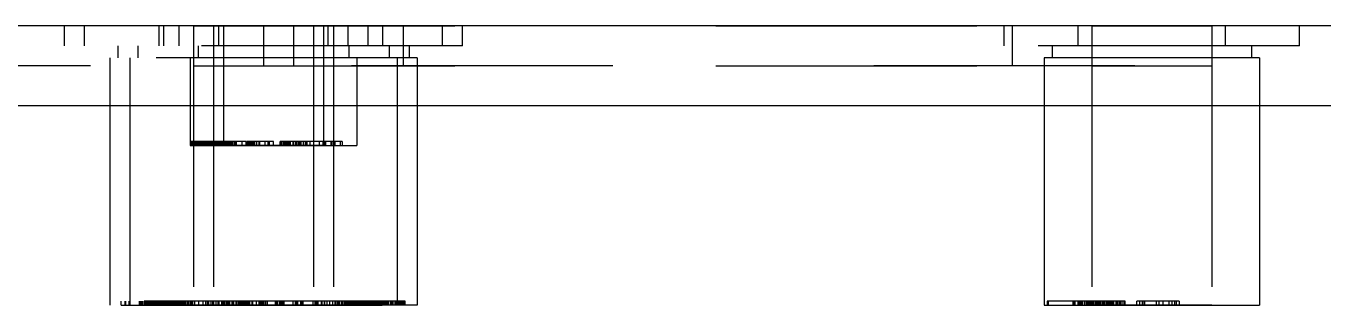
# Model space of a CAD drawing. Header units: millimetres. Extents: x 1262 to 3787, y 0 to 841.
# Drawn here: x 1511.38 to 1543.87, y 271.23 to 278.23 of the extents above; entities that cross this region are included whole.
import ezdxf

# ---------------------------------------------------------------- set-up
doc = ezdxf.new("R2010")
doc.units = ezdxf.units.MM
doc.header["$LTSCALE"] = 65.395
doc.linetypes.add('HIDDEN', pattern=[0.2, 0.1, -0.1])
doc.layers.get('0').update_dxf_attribs({"linetype": 'CONTINUOUS'})
doc.layers.add('02___PRT_ALL_AXES', color=7, linetype='CONTINUOUS')
doc.layers.add('DEFAULT_2', color=8, linetype='HIDDEN')

msp = doc.modelspace()

# ---------------------------------------------------------------- linework, layer by layer
at = {"color": 3, "linetype": 'Continuous'}
for p, q in [((1824.581, 278.226), (1414.581, 278.226)), ((1413.581, 276.226), (1604.551, 276.226))]:
    msp.add_line(p, q, dxfattribs=at)
at = {"layer": '02___PRT_ALL_AXES', "color": 8, "linetype": 'HIDDEN'}
for p, q in [((1515.581, 278.226), (1515.581, 271.226)), ((1515.581, 278.226), (1536.081, 278.226)), ((1516.081, 278.226), (1516.081, 271.226)), ((1516.331, 278.226), (1516.331, 275.226)), ((1517.331, 278.226), (1517.331, 277.226)), ((1518.081, 278.226), (1518.081, 277.226)), ((1518.581, 278.226), (1518.581, 271.226)), ((1518.831, 278.226), (1518.831, 275.226)), ((1519.081, 278.226), (1519.081, 271.226)), ((1520.831, 278.226), (1520.831, 277.226)), ((1536.081, 278.226), (1536.081, 277.226)), ((1538.081, 278.226), (1538.081, 271.226)), ((1538.081, 278.226), (1541.081, 278.226)), ((1541.081, 278.226), (1541.081, 271.226)), ((1513.481, 277.426), (1513.481, 271.226)), ((1513.981, 277.426), (1513.981, 271.226)), ((1515.491, 277.426), (1515.491, 275.226)), ((1515.581, 277.226), (1536.081, 277.226)), ((1519.671, 277.426), (1519.671, 275.226)), ((1520.681, 277.426), (1520.681, 271.226)), ((1521.181, 277.426), (1521.181, 271.226)), ((1536.881, 277.426), (1536.881, 271.226)), ((1538.081, 277.226), (1541.081, 277.226)), ((1542.281, 277.426), (1542.281, 271.226)), ((1518.831, 275.226), (1516.331, 275.226)), ((1521.181, 271.226), (1513.481, 271.226)), ((1541.081, 271.226), (1538.081, 271.226))]:
    msp.add_line(p, q, dxfattribs=at)
at = {"layer": 'DEFAULT_2', "color": 8, "linetype": 'HIDDEN'}
for p, q in [((1512.347, 277.726), (1512.347, 278.226)), ((1512.847, 277.726), (1512.847, 278.226)), ((1514.714, 277.726), (1514.714, 278.226)), ((1514.838, 277.726), (1514.838, 278.226)), ((1515.214, 277.726), (1515.214, 278.226)), ((1516.21, 277.726), (1516.21, 278.226)), ((1518.952, 277.726), (1518.952, 278.226)), ((1519.448, 277.726), (1519.448, 278.226)), ((1519.948, 277.726), (1519.948, 278.226)), ((1520.323, 277.726), (1520.323, 278.226)), ((1521.815, 277.726), (1521.815, 278.226)), ((1522.315, 277.726), (1522.315, 278.226)), ((1535.886, 277.726), (1535.886, 278.226)), ((1537.733, 277.726), (1537.733, 278.226)), ((1541.428, 277.726), (1541.428, 278.226)), ((1543.276, 277.726), (1543.276, 278.226)), ((1522.315, 277.726), (1512.347, 277.726)), ((1513.681, 277.726), (1513.681, 277.426)), ((1514.181, 277.726), (1514.181, 277.426)), ((1515.691, 277.726), (1515.691, 277.426)), ((1519.471, 277.726), (1519.471, 277.426)), ((1520.481, 277.726), (1520.481, 277.426)), ((1520.981, 277.726), (1520.981, 277.426)), ((1543.276, 277.726), (1535.886, 277.726)), ((1537.081, 277.726), (1537.081, 277.426)), ((1542.081, 277.726), (1542.081, 277.426)), ((1604.551, 277.226), (1414.581, 277.226)), ((1513.481, 277.426), (1513.481, 271.226)), ((1521.181, 277.426), (1513.481, 277.426)), ((1513.981, 277.426), (1513.981, 271.226)), ((1515.491, 277.426), (1515.491, 275.226)), ((1519.671, 277.426), (1519.671, 275.226)), ((1520.681, 277.426), (1520.681, 271.226)), ((1521.181, 277.426), (1521.181, 271.226)), ((1536.881, 277.426), (1536.881, 271.226)), ((1542.281, 277.426), (1536.881, 277.426)), ((1542.281, 277.426), (1542.281, 271.226)), ((1515.491, 275.226), (1519.671, 275.226)), ((1515.517, 275.226), (1515.517, 275.326)), ((1516.899, 275.326), (1515.517, 275.326)), ((1515.521, 275.226), (1515.521, 275.326)), ((1515.539, 275.226), (1515.539, 275.326)), ((1515.541, 275.326), (1515.541, 275.226)), ((1515.56, 275.226), (1515.56, 275.326)), ((1515.565, 275.226), (1515.565, 275.326)), ((1515.593, 275.226), (1515.593, 275.326)), ((1515.594, 275.226), (1515.594, 275.326)), ((1515.598, 275.226), (1515.598, 275.326)), ((1515.603, 275.226), (1515.603, 275.326)), ((1515.605, 275.226), (1515.605, 275.326)), ((1515.609, 275.226), (1515.609, 275.326)), ((1515.627, 275.226), (1515.627, 275.326)), ((1515.638, 275.226), (1515.638, 275.326)), ((1515.64, 275.226), (1515.64, 275.326)), ((1515.642, 275.226), (1515.642, 275.326)), ((1515.653, 275.226), (1515.653, 275.326)), ((1515.658, 275.226), (1515.658, 275.326)), ((1515.692, 275.226), (1515.692, 275.326)), ((1515.693, 275.226), (1515.693, 275.326)), ((1515.698, 275.226), (1515.698, 275.326)), ((1515.712, 275.226), (1515.712, 275.326)), ((1515.725, 275.226), (1515.725, 275.326)), ((1515.738, 275.226), (1515.738, 275.326)), ((1515.759, 275.226), (1515.759, 275.326)), ((1515.776, 275.226), (1515.776, 275.326)), ((1515.809, 275.226), (1515.809, 275.326)), ((1515.813, 275.226), (1515.813, 275.326)), ((1515.844, 275.226), (1515.844, 275.326)), ((1515.852, 275.226), (1515.852, 275.326)), ((1515.855, 275.226), (1515.855, 275.326)), ((1515.885, 275.226), (1515.885, 275.326)), ((1515.903, 275.226), (1515.903, 275.326)), ((1515.914, 275.226), (1515.914, 275.326)), ((1515.916, 275.226), (1515.916, 275.326)), ((1515.923, 275.226), (1515.923, 275.326)), ((1515.939, 275.226), (1515.939, 275.326)), ((1515.955, 275.226), (1515.955, 275.326)), ((1515.961, 275.226), (1515.961, 275.326)), ((1515.966, 275.226), (1515.966, 275.326)), ((1515.979, 275.226), (1515.979, 275.326)), ((1515.981, 275.226), (1515.981, 275.326)), ((1515.993, 275.226), (1515.993, 275.326)), ((1516.008, 275.226), (1516.008, 275.326)), ((1516.022, 275.226), (1516.022, 275.326)), ((1516.043, 275.226), (1516.043, 275.326)), ((1516.056, 275.226), (1516.056, 275.326)), ((1516.064, 275.226), (1516.064, 275.326)), ((1516.069, 275.226), (1516.069, 275.326)), ((1516.071, 275.226), (1516.071, 275.326)), ((1516.082, 275.226), (1516.082, 275.326)), ((1516.087, 275.226), (1516.087, 275.326)), ((1516.097, 275.226), (1516.097, 275.326)), ((1516.101, 275.226), (1516.101, 275.326)), ((1516.108, 275.226), (1516.108, 275.326)), ((1516.109, 275.226), (1516.109, 275.326)), ((1516.115, 275.226), (1516.115, 275.326)), ((1516.122, 275.226), (1516.122, 275.326)), ((1516.126, 275.226), (1516.126, 275.326)), ((1516.135, 275.226), (1516.135, 275.326)), ((1516.137, 275.226), (1516.137, 275.326)), ((1516.139, 275.226), (1516.139, 275.326)), ((1516.143, 275.226), (1516.143, 275.326)), ((1516.147, 275.226), (1516.147, 275.326)), ((1516.148, 275.226), (1516.148, 275.326)), ((1516.157, 275.226), (1516.157, 275.326)), ((1516.171, 275.226), (1516.171, 275.326)), ((1516.172, 275.226), (1516.172, 275.326)), ((1516.179, 275.226), (1516.179, 275.326)), ((1516.198, 275.226), (1516.198, 275.326)), ((1516.205, 275.226), (1516.205, 275.326)), ((1516.21, 275.226), (1516.21, 275.326)), ((1516.212, 275.226), (1516.212, 275.326)), ((1516.213, 275.226), (1516.213, 275.326)), ((1516.215, 275.226), (1516.215, 275.326)), ((1516.216, 275.326), (1516.216, 275.226)), ((1516.218, 275.226), (1516.218, 275.326)), ((1516.218, 275.226), (1516.218, 275.326)), ((1516.22, 275.226), (1516.22, 275.326)), ((1516.223, 275.226), (1516.223, 275.326)), ((1516.224, 275.226), (1516.224, 275.326)), ((1516.229, 275.226), (1516.229, 275.326)), ((1516.238, 275.226), (1516.238, 275.326)), ((1516.257, 275.226), (1516.257, 275.326)), ((1516.265, 275.226), (1516.265, 275.326)), ((1516.28, 275.226), (1516.28, 275.326)), ((1516.287, 275.326), (1516.287, 275.226)), ((1516.296, 275.226), (1516.296, 275.326)), ((1516.332, 275.226), (1516.332, 275.326)), ((1516.347, 275.226), (1516.347, 275.326)), ((1516.351, 275.226), (1516.351, 275.326)), ((1516.351, 275.226), (1516.351, 275.326)), ((1516.387, 275.226), (1516.387, 275.326)), ((1516.4, 275.226), (1516.4, 275.326)), ((1516.435, 275.226), (1516.435, 275.326)), ((1516.436, 275.226), (1516.436, 275.326)), ((1516.44, 275.226), (1516.44, 275.326)), ((1516.454, 275.226), (1516.454, 275.326)), ((1516.469, 275.226), (1516.469, 275.326)), ((1516.5, 275.226), (1516.5, 275.326)), ((1516.502, 275.226), (1516.502, 275.326)), ((1516.507, 275.226), (1516.507, 275.326)), ((1516.517, 275.226), (1516.517, 275.326)), ((1516.522, 275.226), (1516.522, 275.326)), ((1516.557, 275.226), (1516.557, 275.326)), ((1516.568, 275.226), (1516.568, 275.326)), ((1516.569, 275.226), (1516.569, 275.326)), ((1516.574, 275.226), (1516.574, 275.326)), ((1516.616, 275.226), (1516.616, 275.326)), ((1516.644, 275.226), (1516.644, 275.326)), ((1516.653, 275.226), (1516.653, 275.326)), ((1516.795, 275.226), (1516.795, 275.326)), ((1516.899, 275.226), (1516.899, 275.326)), ((1516.914, 275.226), (1516.914, 275.326)), ((1517.581, 275.326), (1516.914, 275.326)), ((1516.915, 275.226), (1516.915, 275.326)), ((1516.93, 275.226), (1516.93, 275.326)), ((1516.961, 275.226), (1516.961, 275.326)), ((1516.975, 275.226), (1516.975, 275.326)), ((1516.99, 275.226), (1516.99, 275.326)), ((1517.001, 275.226), (1517.001, 275.326)), ((1517.003, 275.226), (1517.003, 275.326)), ((1517.022, 275.226), (1517.022, 275.326)), ((1517.026, 275.226), (1517.026, 275.326)), ((1517.031, 275.226), (1517.031, 275.326)), ((1517.047, 275.226), (1517.047, 275.326)), ((1517.059, 275.226), (1517.059, 275.326)), ((1517.073, 275.226), (1517.073, 275.326)), ((1517.09, 275.326), (1517.09, 275.226)), ((1517.101, 275.226), (1517.101, 275.326)), ((1517.111, 275.226), (1517.111, 275.326)), ((1517.113, 275.226), (1517.113, 275.326)), ((1517.16, 275.226), (1517.16, 275.326)), ((1517.164, 275.226), (1517.164, 275.326)), ((1517.22, 275.226), (1517.22, 275.326)), ((1517.238, 275.226), (1517.238, 275.326)), ((1517.37, 275.226), (1517.37, 275.326)), ((1517.441, 275.326), (1517.441, 275.226)), ((1517.477, 275.226), (1517.477, 275.326)), ((1517.581, 275.226), (1517.581, 275.326)), ((1517.749, 275.226), (1517.749, 275.326)), ((1519.303, 275.326), (1517.749, 275.326)), ((1517.751, 275.226), (1517.751, 275.326)), ((1517.759, 275.226), (1517.759, 275.326)), ((1517.789, 275.226), (1517.789, 275.326)), ((1517.79, 275.226), (1517.79, 275.326)), ((1517.83, 275.226), (1517.83, 275.326)), ((1517.835, 275.226), (1517.835, 275.326)), ((1517.837, 275.226), (1517.837, 275.326)), ((1517.844, 275.226), (1517.844, 275.326)), ((1517.851, 275.226), (1517.851, 275.326)), ((1517.877, 275.226), (1517.877, 275.326)), ((1517.885, 275.226), (1517.885, 275.326)), ((1517.888, 275.226), (1517.888, 275.326)), ((1517.893, 275.326), (1517.893, 275.226)), ((1517.917, 275.226), (1517.917, 275.326)), ((1517.951, 275.226), (1517.951, 275.326)), ((1517.973, 275.226), (1517.973, 275.326)), ((1518.008, 275.226), (1518.008, 275.326)), ((1518.076, 275.226), (1518.076, 275.326)), ((1518.082, 275.226), (1518.082, 275.326)), ((1518.132, 275.226), (1518.132, 275.326)), ((1518.14, 275.226), (1518.14, 275.326)), ((1518.172, 275.226), (1518.172, 275.326)), ((1518.212, 275.226), (1518.212, 275.326)), ((1518.242, 275.226), (1518.242, 275.326)), ((1518.27, 275.226), (1518.27, 275.326)), ((1518.334, 275.226), (1518.334, 275.326)), ((1518.382, 275.226), (1518.382, 275.326)), ((1518.398, 275.326), (1518.398, 275.226)), ((1518.426, 275.226), (1518.426, 275.326)), ((1518.502, 275.226), (1518.502, 275.326)), ((1518.731, 275.226), (1518.731, 275.326)), ((1518.816, 275.326), (1518.816, 275.226)), ((1518.822, 275.226), (1518.822, 275.326)), ((1518.868, 275.226), (1518.868, 275.326)), ((1518.886, 275.326), (1518.886, 275.226)), ((1519.027, 275.226), (1519.027, 275.326)), ((1519.039, 275.326), (1519.039, 275.226)), ((1519.121, 275.326), (1519.121, 275.226)), ((1519.252, 275.326), (1519.252, 275.226)), ((1519.303, 275.326), (1519.303, 275.226)), ((1513.764, 271.226), (1513.764, 271.326)), ((1520.881, 271.326), (1513.764, 271.326)), ((1513.869, 271.226), (1513.869, 271.326)), ((1513.885, 271.226), (1513.885, 271.326)), ((1513.963, 271.226), (1513.963, 271.326)), ((1513.99, 271.226), (1513.99, 271.326)), ((1514.225, 271.226), (1514.225, 271.326)), ((1514.235, 271.226), (1514.235, 271.326)), ((1514.251, 271.226), (1514.251, 271.326)), ((1514.264, 271.226), (1514.264, 271.326)), ((1514.274, 271.226), (1514.274, 271.326)), ((1514.299, 271.226), (1514.299, 271.326)), ((1514.341, 271.226), (1514.341, 271.326)), ((1514.353, 271.226), (1514.353, 271.326)), ((1514.355, 271.226), (1514.355, 271.326)), ((1514.369, 271.226), (1514.369, 271.326)), ((1514.377, 271.226), (1514.377, 271.326)), ((1514.381, 271.226), (1514.381, 271.326)), ((1514.385, 271.226), (1514.385, 271.326)), ((1514.397, 271.226), (1514.397, 271.326)), ((1514.421, 271.226), (1514.421, 271.326)), ((1514.445, 271.226), (1514.445, 271.326)), ((1514.463, 271.226), (1514.463, 271.326)), ((1514.478, 271.226), (1514.478, 271.326)), ((1514.49, 271.226), (1514.49, 271.326)), ((1514.498, 271.226), (1514.498, 271.326)), ((1514.52, 271.226), (1514.52, 271.326)), ((1514.54, 271.226), (1514.54, 271.326)), ((1514.548, 271.226), (1514.548, 271.326)), ((1514.587, 271.226), (1514.587, 271.326)), ((1514.607, 271.226), (1514.607, 271.326)), ((1514.61, 271.226), (1514.61, 271.326)), ((1514.621, 271.226), (1514.621, 271.326)), ((1514.638, 271.226), (1514.638, 271.326)), ((1514.644, 271.226), (1514.644, 271.326)), ((1514.662, 271.226), (1514.662, 271.326)), ((1514.677, 271.226), (1514.677, 271.326)), ((1514.7, 271.226), (1514.7, 271.326)), ((1514.704, 271.226), (1514.704, 271.326)), ((1514.709, 271.226), (1514.709, 271.326)), ((1514.712, 271.226), (1514.712, 271.326)), ((1514.713, 271.226), (1514.713, 271.326)), ((1514.718, 271.226), (1514.718, 271.326)), ((1514.725, 271.226), (1514.725, 271.326)), ((1514.735, 271.226), (1514.735, 271.326)), ((1514.744, 271.226), (1514.744, 271.326)), ((1514.751, 271.226), (1514.751, 271.326)), ((1514.76, 271.226), (1514.76, 271.326)), ((1514.774, 271.226), (1514.774, 271.326)), ((1514.789, 271.226), (1514.789, 271.326)), ((1514.795, 271.226), (1514.795, 271.326)), ((1514.799, 271.226), (1514.799, 271.326)), ((1514.801, 271.226), (1514.801, 271.326)), ((1514.815, 271.226), (1514.815, 271.326)), ((1514.817, 271.226), (1514.817, 271.326)), ((1514.838, 271.226), (1514.838, 271.326)), ((1514.841, 271.226), (1514.841, 271.326)), ((1514.853, 271.226), (1514.853, 271.326)), ((1514.855, 271.226), (1514.855, 271.326)), ((1514.871, 271.226), (1514.871, 271.326)), ((1514.877, 271.226), (1514.877, 271.326)), ((1514.881, 271.226), (1514.881, 271.326)), ((1514.885, 271.226), (1514.885, 271.326)), ((1514.897, 271.226), (1514.897, 271.326)), ((1514.921, 271.226), (1514.921, 271.326)), ((1514.941, 271.226), (1514.941, 271.326)), ((1514.945, 271.226), (1514.945, 271.326)), ((1514.955, 271.226), (1514.955, 271.326)), ((1514.978, 271.226), (1514.978, 271.326)), ((1514.998, 271.226), (1514.998, 271.326)), ((1515.004, 271.226), (1515.004, 271.326)), ((1515.02, 271.226), (1515.02, 271.326)), ((1515.036, 271.226), (1515.036, 271.326)), ((1515.04, 271.226), (1515.04, 271.326)), ((1515.048, 271.226), (1515.048, 271.326)), ((1515.087, 271.226), (1515.087, 271.326)), ((1515.107, 271.226), (1515.107, 271.326)), ((1515.11, 271.226), (1515.11, 271.326)), ((1515.111, 271.226), (1515.111, 271.326)), ((1515.121, 271.226), (1515.121, 271.326)), ((1515.138, 271.226), (1515.138, 271.326)), ((1515.144, 271.226), (1515.144, 271.326)), ((1515.162, 271.226), (1515.162, 271.326)), ((1515.177, 271.226), (1515.177, 271.326)), ((1515.2, 271.226), (1515.2, 271.326)), ((1515.204, 271.226), (1515.204, 271.326)), ((1515.209, 271.226), (1515.209, 271.326)), ((1515.21, 271.226), (1515.21, 271.326)), ((1515.212, 271.226), (1515.212, 271.326)), ((1515.213, 271.226), (1515.213, 271.326)), ((1515.218, 271.226), (1515.218, 271.326)), ((1515.244, 271.226), (1515.244, 271.326)), ((1515.26, 271.226), (1515.26, 271.326)), ((1515.289, 271.226), (1515.289, 271.326)), ((1515.295, 271.226), (1515.295, 271.326)), ((1515.301, 271.226), (1515.301, 271.326)), ((1515.315, 271.226), (1515.315, 271.326)), ((1515.317, 271.226), (1515.317, 271.326)), ((1515.323, 271.226), (1515.323, 271.326)), ((1515.338, 271.226), (1515.338, 271.326)), ((1515.371, 271.226), (1515.371, 271.326)), ((1515.385, 271.226), (1515.385, 271.326)), ((1515.428, 271.226), (1515.428, 271.326)), ((1515.441, 271.226), (1515.441, 271.326)), ((1515.455, 271.226), (1515.455, 271.326)), ((1515.459, 271.226), (1515.459, 271.326)), ((1515.504, 271.226), (1515.504, 271.326)), ((1515.516, 271.226), (1515.516, 271.326)), ((1515.536, 271.226), (1515.536, 271.326)), ((1515.563, 271.226), (1515.563, 271.326)), ((1515.611, 271.226), (1515.611, 271.326)), ((1515.71, 271.226), (1515.71, 271.326)), ((1515.823, 271.226), (1515.823, 271.326)), ((1515.885, 271.226), (1515.885, 271.326)), ((1515.928, 271.226), (1515.928, 271.326)), ((1515.959, 271.226), (1515.959, 271.326)), ((1516.016, 271.226), (1516.016, 271.326)), ((1516.063, 271.226), (1516.063, 271.326)), ((1516.088, 271.226), (1516.088, 271.326)), ((1516.146, 271.226), (1516.146, 271.326)), ((1516.194, 271.226), (1516.194, 271.326)), ((1516.196, 271.226), (1516.196, 271.326)), ((1516.222, 271.226), (1516.222, 271.326)), ((1516.289, 271.226), (1516.289, 271.326)), ((1516.309, 271.226), (1516.309, 271.326)), ((1516.317, 271.226), (1516.317, 271.326)), ((1516.322, 271.226), (1516.322, 271.326)), ((1516.352, 271.226), (1516.352, 271.326)), ((1516.364, 271.226), (1516.364, 271.326)), ((1516.406, 271.226), (1516.406, 271.326)), ((1516.432, 271.226), (1516.432, 271.326)), ((1516.462, 271.226), (1516.462, 271.326)), ((1516.485, 271.226), (1516.485, 271.326)), ((1516.544, 271.226), (1516.544, 271.326)), ((1516.567, 271.226), (1516.567, 271.326)), ((1516.588, 271.226), (1516.588, 271.326)), ((1516.646, 271.226), (1516.646, 271.326)), ((1516.651, 271.226), (1516.651, 271.326)), ((1516.653, 271.226), (1516.653, 271.326)), ((1516.694, 271.226), (1516.694, 271.326)), ((1516.696, 271.226), (1516.696, 271.326)), ((1516.722, 271.226), (1516.722, 271.326)), ((1516.722, 271.226), (1516.722, 271.326)), ((1516.74, 271.226), (1516.74, 271.326)), ((1516.774, 271.226), (1516.774, 271.326)), ((1516.789, 271.226), (1516.789, 271.326)), ((1516.809, 271.226), (1516.809, 271.326)), ((1516.817, 271.226), (1516.817, 271.326)), ((1516.822, 271.226), (1516.822, 271.326)), ((1516.837, 271.226), (1516.837, 271.326)), ((1516.852, 271.226), (1516.852, 271.326)), ((1516.864, 271.226), (1516.864, 271.326)), ((1516.893, 271.226), (1516.893, 271.326)), ((1516.906, 271.226), (1516.906, 271.326)), ((1516.932, 271.226), (1516.932, 271.326)), ((1516.962, 271.226), (1516.962, 271.326)), ((1516.985, 271.226), (1516.985, 271.326)), ((1517.044, 271.226), (1517.044, 271.326)), ((1517.067, 271.226), (1517.067, 271.326)), ((1517.151, 271.226), (1517.151, 271.326)), ((1517.153, 271.226), (1517.153, 271.326)), ((1517.222, 271.226), (1517.222, 271.326)), ((1517.229, 271.226), (1517.229, 271.326)), ((1517.24, 271.226), (1517.24, 271.326)), ((1517.274, 271.226), (1517.274, 271.326)), ((1517.309, 271.226), (1517.309, 271.326)), ((1517.337, 271.226), (1517.337, 271.326)), ((1517.349, 271.226), (1517.349, 271.326)), ((1517.393, 271.226), (1517.393, 271.326)), ((1517.432, 271.226), (1517.432, 271.326)), ((1517.63, 271.226), (1517.63, 271.326)), ((1517.663, 271.226), (1517.663, 271.326)), ((1517.679, 271.226), (1517.679, 271.326)), ((1517.729, 271.226), (1517.729, 271.326)), ((1517.762, 271.226), (1517.762, 271.326)), ((1517.79, 271.226), (1517.79, 271.326)), ((1517.823, 271.226), (1517.823, 271.326)), ((1517.849, 271.226), (1517.849, 271.326)), ((1518.071, 271.226), (1518.071, 271.326)), ((1518.13, 271.226), (1518.13, 271.326)), ((1518.144, 271.226), (1518.144, 271.326)), ((1518.16, 271.226), (1518.16, 271.326)), ((1518.163, 271.226), (1518.163, 271.326)), ((1518.179, 271.226), (1518.179, 271.326)), ((1518.191, 271.226), (1518.191, 271.326)), ((1518.262, 271.226), (1518.262, 271.326)), ((1518.29, 271.226), (1518.29, 271.326)), ((1518.304, 271.226), (1518.304, 271.326)), ((1518.323, 271.226), (1518.323, 271.326)), ((1518.571, 271.226), (1518.571, 271.326)), ((1518.628, 271.226), (1518.628, 271.326)), ((1518.644, 271.226), (1518.644, 271.326)), ((1518.66, 271.226), (1518.66, 271.326)), ((1518.69, 271.226), (1518.69, 271.326)), ((1518.691, 271.226), (1518.691, 271.326)), ((1518.699, 271.226), (1518.699, 271.326)), ((1518.784, 271.226), (1518.784, 271.326)), ((1518.804, 271.226), (1518.804, 271.326)), ((1518.859, 271.226), (1518.859, 271.326)), ((1518.865, 271.226), (1518.865, 271.326)), ((1518.927, 271.226), (1518.927, 271.326)), ((1518.992, 271.226), (1518.992, 271.326)), ((1519.067, 271.226), (1519.067, 271.326)), ((1519.128, 271.226), (1519.128, 271.326)), ((1519.148, 271.226), (1519.148, 271.326)), ((1519.19, 271.226), (1519.19, 271.326)), ((1519.199, 271.226), (1519.199, 271.326)), ((1519.233, 271.226), (1519.233, 271.326)), ((1519.237, 271.226), (1519.237, 271.326)), ((1519.284, 271.226), (1519.284, 271.326)), ((1519.315, 271.226), (1519.315, 271.326)), ((1519.359, 271.226), (1519.359, 271.326)), ((1519.365, 271.226), (1519.365, 271.326)), ((1519.378, 271.226), (1519.378, 271.326)), ((1519.38, 271.226), (1519.38, 271.326)), ((1519.39, 271.226), (1519.39, 271.326)), ((1519.393, 271.226), (1519.393, 271.326)), ((1519.407, 271.226), (1519.407, 271.326)), ((1519.427, 271.226), (1519.427, 271.326)), ((1519.431, 271.226), (1519.431, 271.326)), ((1519.453, 271.226), (1519.453, 271.326)), ((1519.483, 271.226), (1519.483, 271.326)), ((1519.487, 271.226), (1519.487, 271.326)), ((1519.492, 271.226), (1519.492, 271.326)), ((1519.5, 271.226), (1519.5, 271.326)), ((1519.513, 271.226), (1519.513, 271.326)), ((1519.513, 271.226), (1519.513, 271.326)), ((1519.52, 271.226), (1519.52, 271.326)), ((1519.524, 271.226), (1519.524, 271.326)), ((1519.534, 271.226), (1519.534, 271.326)), ((1519.535, 271.226), (1519.535, 271.326)), ((1519.536, 271.226), (1519.536, 271.326)), ((1519.54, 271.226), (1519.54, 271.326)), ((1519.542, 271.226), (1519.542, 271.326)), ((1519.558, 271.226), (1519.558, 271.326)), ((1519.567, 271.226), (1519.567, 271.326)), ((1519.597, 271.226), (1519.597, 271.326)), ((1519.602, 271.226), (1519.602, 271.326)), ((1519.61, 271.226), (1519.61, 271.326)), ((1519.623, 271.226), (1519.623, 271.326)), ((1519.628, 271.226), (1519.628, 271.326)), ((1519.637, 271.226), (1519.637, 271.326)), ((1519.639, 271.226), (1519.639, 271.326)), ((1519.644, 271.226), (1519.644, 271.326)), ((1519.648, 271.226), (1519.648, 271.326)), ((1519.659, 271.226), (1519.659, 271.326)), ((1519.674, 271.226), (1519.674, 271.326)), ((1519.699, 271.226), (1519.699, 271.326)), ((1519.714, 271.226), (1519.714, 271.326)), ((1519.725, 271.226), (1519.725, 271.326)), ((1519.731, 271.226), (1519.731, 271.326)), ((1519.733, 271.226), (1519.733, 271.326)), ((1519.737, 271.226), (1519.737, 271.326)), ((1519.739, 271.226), (1519.739, 271.326)), ((1519.75, 271.226), (1519.75, 271.326)), ((1519.754, 271.226), (1519.754, 271.326)), ((1519.775, 271.226), (1519.775, 271.326)), ((1519.776, 271.226), (1519.776, 271.326)), ((1519.791, 271.226), (1519.791, 271.326)), ((1519.803, 271.226), (1519.803, 271.326)), ((1519.815, 271.226), (1519.815, 271.326)), ((1519.823, 271.226), (1519.823, 271.326)), ((1519.824, 271.226), (1519.824, 271.326)), ((1519.827, 271.226), (1519.827, 271.326)), ((1519.858, 271.226), (1519.858, 271.326)), ((1519.877, 271.226), (1519.877, 271.326)), ((1519.878, 271.226), (1519.878, 271.326)), ((1519.879, 271.226), (1519.879, 271.326)), ((1519.88, 271.226), (1519.88, 271.326)), ((1519.889, 271.226), (1519.889, 271.326)), ((1519.89, 271.226), (1519.89, 271.326)), ((1519.893, 271.226), (1519.893, 271.326)), ((1519.893, 271.226), (1519.893, 271.326)), ((1519.896, 271.226), (1519.896, 271.326)), ((1519.907, 271.226), (1519.907, 271.326)), ((1519.908, 271.226), (1519.908, 271.326)), ((1519.91, 271.226), (1519.91, 271.326)), ((1519.912, 271.226), (1519.912, 271.326)), ((1519.924, 271.226), (1519.924, 271.326)), ((1519.931, 271.226), (1519.931, 271.326)), ((1519.953, 271.226), (1519.953, 271.326)), ((1519.958, 271.226), (1519.958, 271.326)), ((1519.959, 271.226), (1519.959, 271.326)), ((1519.964, 271.226), (1519.964, 271.326)), ((1519.983, 271.226), (1519.983, 271.326)), ((1519.987, 271.226), (1519.987, 271.326)), ((1520, 271.226), (1520, 271.326)), ((1520.011, 271.226), (1520.011, 271.326)), ((1520.013, 271.226), (1520.013, 271.326)), ((1520.013, 271.226), (1520.013, 271.326)), ((1520.02, 271.226), (1520.02, 271.326)), ((1520.024, 271.226), (1520.024, 271.326)), ((1520.034, 271.226), (1520.034, 271.326)), ((1520.035, 271.226), (1520.035, 271.326)), ((1520.036, 271.226), (1520.036, 271.326)), ((1520.04, 271.226), (1520.04, 271.326)), ((1520.042, 271.226), (1520.042, 271.326)), ((1520.042, 271.226), (1520.042, 271.326)), ((1520.047, 271.226), (1520.047, 271.326)), ((1520.058, 271.226), (1520.058, 271.326)), ((1520.075, 271.226), (1520.075, 271.326)), ((1520.097, 271.226), (1520.097, 271.326)), ((1520.102, 271.226), (1520.102, 271.326)), ((1520.11, 271.226), (1520.11, 271.326)), ((1520.123, 271.226), (1520.123, 271.326)), ((1520.127, 271.226), (1520.127, 271.326)), ((1520.128, 271.226), (1520.128, 271.326)), ((1520.132, 271.226), (1520.132, 271.326)), ((1520.137, 271.226), (1520.137, 271.326)), ((1520.139, 271.226), (1520.139, 271.326)), ((1520.142, 271.226), (1520.142, 271.326)), ((1520.144, 271.226), (1520.144, 271.326)), ((1520.156, 271.226), (1520.156, 271.326)), ((1520.159, 271.226), (1520.159, 271.326)), ((1520.16, 271.226), (1520.16, 271.326)), ((1520.174, 271.226), (1520.174, 271.326)), ((1520.175, 271.226), (1520.175, 271.326)), ((1520.192, 271.226), (1520.192, 271.326)), ((1520.197, 271.226), (1520.197, 271.326)), ((1520.199, 271.226), (1520.199, 271.326)), ((1520.214, 271.226), (1520.214, 271.326)), ((1520.22, 271.226), (1520.22, 271.326)), ((1520.223, 271.226), (1520.223, 271.326)), ((1520.225, 271.226), (1520.225, 271.326)), ((1520.231, 271.226), (1520.231, 271.326)), ((1520.238, 271.226), (1520.238, 271.326)), ((1520.239, 271.226), (1520.239, 271.326)), ((1520.243, 271.226), (1520.243, 271.326)), ((1520.25, 271.226), (1520.25, 271.326)), ((1520.254, 271.226), (1520.254, 271.326)), ((1520.257, 271.226), (1520.257, 271.326)), ((1520.258, 271.226), (1520.258, 271.326)), ((1520.269, 271.226), (1520.269, 271.326)), ((1520.274, 271.226), (1520.274, 271.326)), ((1520.275, 271.226), (1520.275, 271.326)), ((1520.276, 271.226), (1520.276, 271.326)), ((1520.285, 271.226), (1520.285, 271.326)), ((1520.291, 271.226), (1520.291, 271.326)), ((1520.303, 271.226), (1520.303, 271.326)), ((1520.307, 271.226), (1520.307, 271.326)), ((1520.323, 271.226), (1520.323, 271.326)), ((1520.324, 271.226), (1520.324, 271.326)), ((1520.325, 271.226), (1520.325, 271.326)), ((1520.327, 271.226), (1520.327, 271.326)), ((1520.349, 271.226), (1520.349, 271.326)), ((1520.358, 271.226), (1520.358, 271.326)), ((1520.364, 271.226), (1520.364, 271.326)), ((1520.374, 271.226), (1520.374, 271.326)), ((1520.377, 271.226), (1520.377, 271.326)), ((1520.379, 271.226), (1520.379, 271.326)), ((1520.381, 271.226), (1520.381, 271.326)), ((1520.389, 271.226), (1520.389, 271.326)), ((1520.393, 271.226), (1520.393, 271.326)), ((1520.396, 271.226), (1520.396, 271.326)), ((1520.408, 271.226), (1520.408, 271.326)), ((1520.41, 271.226), (1520.41, 271.326)), ((1520.412, 271.226), (1520.412, 271.326)), ((1520.424, 271.226), (1520.424, 271.326)), ((1520.458, 271.226), (1520.458, 271.326)), ((1520.459, 271.226), (1520.459, 271.326)), ((1520.464, 271.226), (1520.464, 271.326)), ((1520.511, 271.226), (1520.511, 271.326)), ((1520.542, 271.226), (1520.542, 271.326)), ((1520.547, 271.226), (1520.547, 271.326)), ((1520.575, 271.226), (1520.575, 271.326)), ((1520.627, 271.226), (1520.627, 271.326)), ((1520.632, 271.226), (1520.632, 271.326)), ((1520.642, 271.226), (1520.642, 271.326)), ((1520.656, 271.226), (1520.656, 271.326)), ((1520.66, 271.226), (1520.66, 271.326)), ((1520.675, 271.226), (1520.675, 271.326)), ((1520.692, 271.226), (1520.692, 271.326)), ((1520.697, 271.226), (1520.697, 271.326)), ((1520.72, 271.226), (1520.72, 271.326)), ((1520.723, 271.226), (1520.723, 271.326)), ((1520.738, 271.226), (1520.738, 271.326)), ((1520.743, 271.226), (1520.743, 271.326)), ((1520.757, 271.226), (1520.757, 271.326)), ((1520.758, 271.226), (1520.758, 271.326)), ((1520.769, 271.226), (1520.769, 271.326)), ((1520.774, 271.226), (1520.774, 271.326)), ((1520.785, 271.226), (1520.785, 271.326)), ((1520.803, 271.226), (1520.803, 271.326)), ((1520.807, 271.226), (1520.807, 271.326)), ((1520.825, 271.226), (1520.825, 271.326)), ((1520.849, 271.226), (1520.849, 271.326)), ((1520.864, 271.226), (1520.864, 271.326)), ((1520.874, 271.226), (1520.874, 271.326)), ((1520.881, 271.226), (1520.881, 271.326)), ((1536.956, 271.326), (1536.956, 271.226)), ((1538.914, 271.326), (1536.956, 271.326)), ((1536.987, 271.326), (1536.987, 271.226)), ((1537.608, 271.226), (1537.608, 271.326)), ((1537.613, 271.226), (1537.613, 271.326)), ((1537.633, 271.226), (1537.633, 271.326)), ((1537.657, 271.226), (1537.657, 271.326)), ((1537.736, 271.226), (1537.736, 271.326)), ((1537.751, 271.226), (1537.751, 271.326)), ((1537.755, 271.226), (1537.755, 271.326)), ((1537.764, 271.226), (1537.764, 271.326)), ((1537.779, 271.226), (1537.779, 271.326)), ((1537.781, 271.226), (1537.781, 271.326)), ((1537.789, 271.226), (1537.789, 271.326)), ((1537.813, 271.226), (1537.813, 271.326)), ((1537.822, 271.226), (1537.822, 271.326)), ((1537.824, 271.226), (1537.824, 271.326)), ((1537.84, 271.226), (1537.84, 271.326)), ((1537.848, 271.226), (1537.848, 271.326)), ((1537.852, 271.226), (1537.852, 271.326)), ((1537.9, 271.226), (1537.9, 271.326)), ((1537.946, 271.226), (1537.946, 271.326)), ((1537.97, 271.226), (1537.97, 271.326)), ((1537.974, 271.226), (1537.974, 271.326)), ((1537.976, 271.226), (1537.976, 271.326)), ((1537.989, 271.226), (1537.989, 271.326)), ((1537.99, 271.226), (1537.99, 271.326)), ((1537.995, 271.226), (1537.995, 271.326)), ((1538.004, 271.226), (1538.004, 271.326)), ((1538.008, 271.226), (1538.008, 271.326)), ((1538.033, 271.226), (1538.033, 271.326)), ((1538.058, 271.226), (1538.058, 271.326)), ((1538.074, 271.226), (1538.074, 271.326)), ((1538.078, 271.226), (1538.078, 271.326)), ((1538.088, 271.226), (1538.088, 271.326)), ((1538.094, 271.226), (1538.094, 271.326)), ((1538.112, 271.226), (1538.112, 271.326)), ((1538.114, 271.326), (1538.114, 271.226)), ((1538.122, 271.226), (1538.122, 271.326)), ((1538.163, 271.226), (1538.163, 271.326)), ((1538.191, 271.226), (1538.191, 271.326)), ((1538.201, 271.226), (1538.201, 271.326)), ((1538.233, 271.226), (1538.233, 271.326)), ((1538.236, 271.226), (1538.236, 271.326)), ((1538.259, 271.226), (1538.259, 271.326)), ((1538.267, 271.326), (1538.267, 271.226)), ((1538.274, 271.226), (1538.274, 271.326)), ((1538.277, 271.226), (1538.277, 271.326)), ((1538.281, 271.226), (1538.281, 271.326)), ((1538.298, 271.226), (1538.298, 271.326)), ((1538.34, 271.226), (1538.34, 271.326)), ((1538.342, 271.226), (1538.342, 271.326)), ((1538.343, 271.226), (1538.343, 271.326)), ((1538.348, 271.226), (1538.348, 271.326)), ((1538.354, 271.226), (1538.354, 271.326)), ((1538.37, 271.226), (1538.37, 271.326)), ((1538.395, 271.226), (1538.395, 271.326)), ((1538.398, 271.226), (1538.398, 271.326)), ((1538.437, 271.226), (1538.437, 271.326)), ((1538.439, 271.226), (1538.439, 271.326)), ((1538.439, 271.226), (1538.439, 271.326)), ((1538.445, 271.226), (1538.445, 271.326)), ((1538.458, 271.226), (1538.458, 271.326)), ((1538.466, 271.226), (1538.466, 271.326)), ((1538.502, 271.226), (1538.502, 271.326)), ((1538.51, 271.226), (1538.51, 271.326)), ((1538.512, 271.226), (1538.512, 271.326)), ((1538.514, 271.226), (1538.514, 271.326)), ((1538.542, 271.226), (1538.542, 271.326)), ((1538.551, 271.226), (1538.551, 271.326)), ((1538.581, 271.226), (1538.581, 271.326)), ((1538.614, 271.226), (1538.614, 271.326)), ((1538.631, 271.226), (1538.631, 271.326)), ((1538.686, 271.226), (1538.686, 271.326)), ((1538.687, 271.226), (1538.687, 271.326)), ((1538.723, 271.226), (1538.723, 271.326)), ((1538.764, 271.226), (1538.764, 271.326)), ((1538.796, 271.226), (1538.796, 271.326)), ((1538.798, 271.226), (1538.798, 271.326)), ((1538.837, 271.226), (1538.837, 271.326)), ((1538.886, 271.226), (1538.886, 271.326)), ((1538.888, 271.226), (1538.888, 271.326)), ((1538.914, 271.226), (1538.914, 271.326)), ((1539.203, 271.226), (1539.203, 271.326)), ((1540.269, 271.326), (1539.203, 271.326)), ((1539.271, 271.326), (1539.271, 271.226)), ((1539.343, 271.226), (1539.343, 271.326)), ((1539.39, 271.226), (1539.39, 271.326)), ((1539.397, 271.326), (1539.397, 271.226)), ((1539.69, 271.326), (1539.69, 271.226)), ((1539.766, 271.226), (1539.766, 271.326)), ((1539.857, 271.326), (1539.857, 271.226)), ((1540.014, 271.226), (1540.014, 271.326)), ((1540.091, 271.226), (1540.091, 271.326)), ((1540.146, 271.326), (1540.146, 271.226)), ((1540.201, 271.226), (1540.201, 271.326)), ((1540.269, 271.326), (1540.269, 271.226)), ((1513.764, 271.226), (1520.881, 271.226)), ((1536.881, 271.226), (1542.281, 271.226))]:
    msp.add_line(p, q, dxfattribs=at)

doc.saveas('drawing.dxf')
